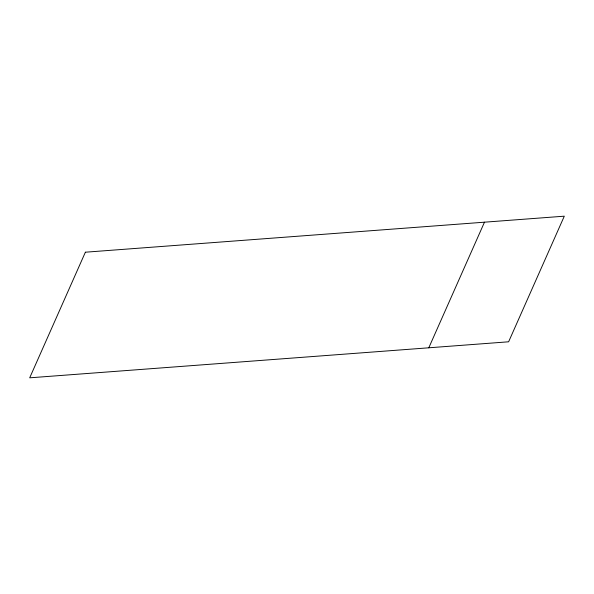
<?xml version="1.0" encoding="UTF-8"?>
<svg xmlns="http://www.w3.org/2000/svg" width="594" height="594" viewBox="0 0 594 594"><rect width="100%" height="100%" fill="white"/><g stroke="black" fill="none" stroke-linecap="round" stroke-linejoin="round"><path stroke-width="0.89" d="M428.794 347.802L484.481 222.186M85.38 252.205L29.7 377.821L508.62 341.795L564.3 216.179L85.38 252.205"/></g></svg>
